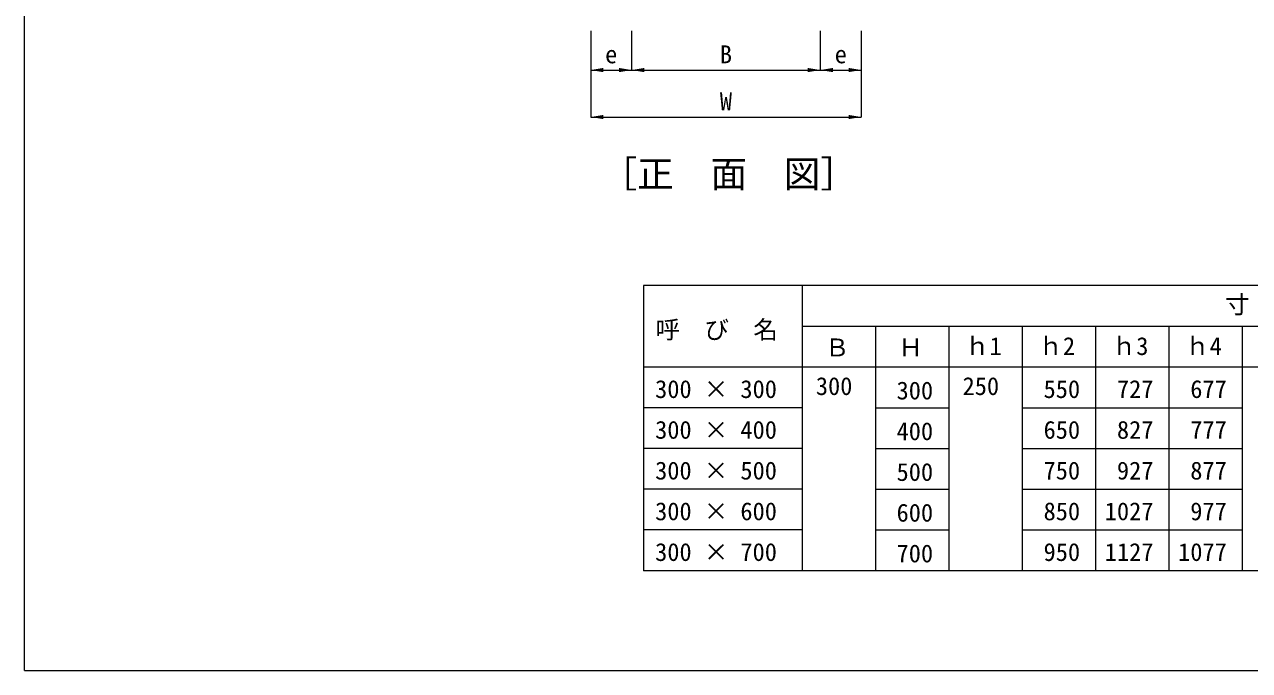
# Model space of a CAD drawing. Units: millimetres at full size; details may follow other scales. Extents: x 5964 to 125098, y -10801 to 28073.
# Drawn here: x 57473 to 59421, y 6990 to 8018 of the extents above; entities that cross this region are included whole.
import ezdxf
from ezdxf.enums import TextEntityAlignment as Align

# ---------------------------------------------------------------- set-up
doc = ezdxf.new("R2010")
doc.units = ezdxf.units.MM
doc.header["$LTSCALE"] = 19
for name, color, linetype, lineweight in [('0_2', 7, 'Continuous', 20), ('寸法線', 7, 'Continuous', 9), ('枠', 5, 'Continuous', 5)]:
    doc.layers.add(name, color=color, linetype=linetype, lineweight=lineweight)
doc.styles.add('ＭＳ ゴシック', font='')
doc.styles.get('ＭＳ ゴシック').set_extended_font_data('MS Gothic')

# ---------------------------------------------------------------- blocks, each defined once
blk = doc.blocks.new('filled_arrow')
at = {"color": 0, "linetype": 'Continuous', "lineweight": -2}
blk.add_solid([(7.5, 1.25), (0, 0), (7.5, -1.25)], dxfattribs=at)

msp = doc.modelspace()

# ---------------------------------------------------------------- linework, layer by layer
at = {"layer": '0_2'}
for p, q in [((61100.64, 7602.44), (58457.08, 7602.44)), ((58457.08, 7602.44), (58457.08, 7148.84)), ((58709.54, 7602.44), (58709.54, 7148.84)), ((58709.54, 7537.64), (61100.64, 7537.64)), ((58826.18, 7537.64), (58826.18, 7148.84)), ((58942.82, 7537.64), (58942.82, 7148.84)), ((59059.46, 7537.64), (59059.46, 7148.84)), ((59176.1, 7537.64), (59176.1, 7148.84)), ((59292.74, 7537.64), (59292.74, 7148.84)), ((59409.37, 7537.64), (59409.37, 7148.84)), ((61100.64, 7472.84), (58457.08, 7472.84)), ((58709.54, 7408.04), (58457.08, 7408.04)), ((58826.18, 7408.04), (58942.82, 7408.04)), ((59059.46, 7408.04), (59409.37, 7408.04)), ((58709.54, 7343.24), (58457.08, 7343.24)), ((58826.18, 7343.24), (58942.82, 7343.24)), ((59059.46, 7343.24), (59409.37, 7343.24)), ((58709.54, 7278.44), (58457.08, 7278.44)), ((58826.18, 7278.44), (58942.82, 7278.44)), ((59059.46, 7278.44), (59409.37, 7278.44)), ((58709.54, 7213.64), (58457.08, 7213.64)), ((58826.18, 7213.64), (58942.82, 7213.64)), ((59059.46, 7213.64), (59409.37, 7213.64)), ((61100.64, 7148.84), (58457.08, 7148.84))]:
    msp.add_line(p, q, dxfattribs=at)
at = {"layer": '寸法線'}
for p, q in [((58373.38, 8007.7), (58373.38, 7945.24)), ((58373.38, 8007.7), (58373.38, 7870.51)), ((58438.38, 8007.7), (58438.38, 7945.24)), ((58438.38, 8007.7), (58438.38, 7945.24)), ((58738.38, 8007.7), (58738.38, 7945.24)), ((58738.38, 8007.7), (58738.38, 7945.24)), ((58803.38, 8007.7), (58803.38, 7945.24)), ((58803.38, 8007.7), (58803.38, 7870.51)), ((58373.38, 7945.24), (58438.38, 7945.24)), ((58438.38, 7945.24), (58738.38, 7945.24)), ((58738.38, 7945.24), (58803.38, 7945.24)), ((58373.38, 7870.51), (58803.38, 7870.51))]:
    msp.add_line(p, q, dxfattribs=at)
at = {"layer": '枠', "lineweight": 20}
for q in [(57473.02, 10850.09), (63073.02, 6990.09)]:
    msp.add_line((57473.02, 6990.09), q, dxfattribs=at)

# ---------------------------------------------------------------- block references
at = {"layer": '寸法線', "xscale": 2.67, "yscale": 2.67}
for p in [(58373.38, 7945.24), (58438.38, 7945.24), (58738.38, 7945.24), (58373.38, 7870.51)]:
    msp.add_blockref('filled_arrow', p, dxfattribs=at)
at = {"layer": '寸法線', "xscale": 2.67, "yscale": 2.67, "rotation": 180}
for p in [(58438.38, 7945.24), (58738.38, 7945.24), (58803.38, 7945.24), (58803.38, 7870.51)]:
    msp.add_blockref('filled_arrow', p, dxfattribs=at)

# ---------------------------------------------------------------- texts
at = {"layer": '0_2', "style": 'ＭＳ ゴシック'}
for s, height, p in [('［正\u3000面\u3000図］', 42.72, (58388.93, 7745.83)), ('寸\u3000\u3000\u3000\u3000\u3000法\u3000\u3000\u3000\u3000\u3000（ｍｍ）', 28.48, (59382.06, 7549.5)), ('呼\u3000び\u3000名', 28.48, (58476.57, 7509.48)), ('ｈ1', 28.48, (58968.64, 7483.36)), ('ｈ2', 28.48, (59085.28, 7483.36)), ('ｈ3', 28.48, (59201.92, 7483.36)), ('ｈ4', 28.48, (59318.56, 7483.36)), ('Ｂ', 28.48, (58745.82, 7481.12)), ('Ｈ', 28.48, (58862.47, 7481.12)), ('300 × 300', 28.48, (58475.7, 7414.98)), ('300', 28.48, (58731.3, 7419.72)), (' 300', 28.48, (58840.27, 7412.73)), ('250', 28.48, (58964.58, 7419.72)), (' 550', 28.48, (59074.03, 7414.98)), (' 727', 28.48, (59190.67, 7414.98)), (' 677', 28.48, (59307.3, 7414.98)), ('300 × 400', 28.48, (58475.7, 7350.18)), (' 400', 28.48, (58840.27, 7347.93)), (' 650', 28.48, (59074.03, 7350.18)), (' 827', 28.48, (59190.67, 7350.18)), (' 777', 28.48, (59307.3, 7350.18)), ('300 × 500', 28.48, (58475.7, 7285.37)), (' 500', 28.48, (58840.27, 7283.13)), (' 750', 28.48, (59074.03, 7285.37)), (' 927', 28.48, (59190.67, 7285.37)), (' 877', 28.48, (59307.3, 7285.37)), ('300 × 600', 28.48, (58475.7, 7220.57)), (' 600', 28.48, (58840.27, 7218.33)), (' 850', 28.48, (59074.03, 7220.57)), ('1027', 28.48, (59190.67, 7220.57)), (' 977', 28.48, (59307.3, 7220.57)), ('300 × 700', 28.48, (58475.7, 7155.78)), (' 700', 28.48, (58840.27, 7153.53)), (' 950', 28.48, (59074.03, 7155.78)), ('1127', 28.48, (59190.67, 7155.78)), ('1077', 28.48, (59307.3, 7155.78))]:
    msp.add_text(s, height=height, dxfattribs=at).set_placement(p, align=Align.BOTTOM_LEFT)
at = {"layer": '寸法線', "style": 'ＭＳ ゴシック'}
for s, p in [('e', (58405.88, 7970.24)), ('B', (58588.38, 7970.24)), ('e', (58770.88, 7970.24)), ('W', (58588.38, 7895.51))]:
    msp.add_text(s, height=28.48, dxfattribs=at).set_placement(p, align=Align.MIDDLE_CENTER)

doc.saveas('drawing.dxf')
